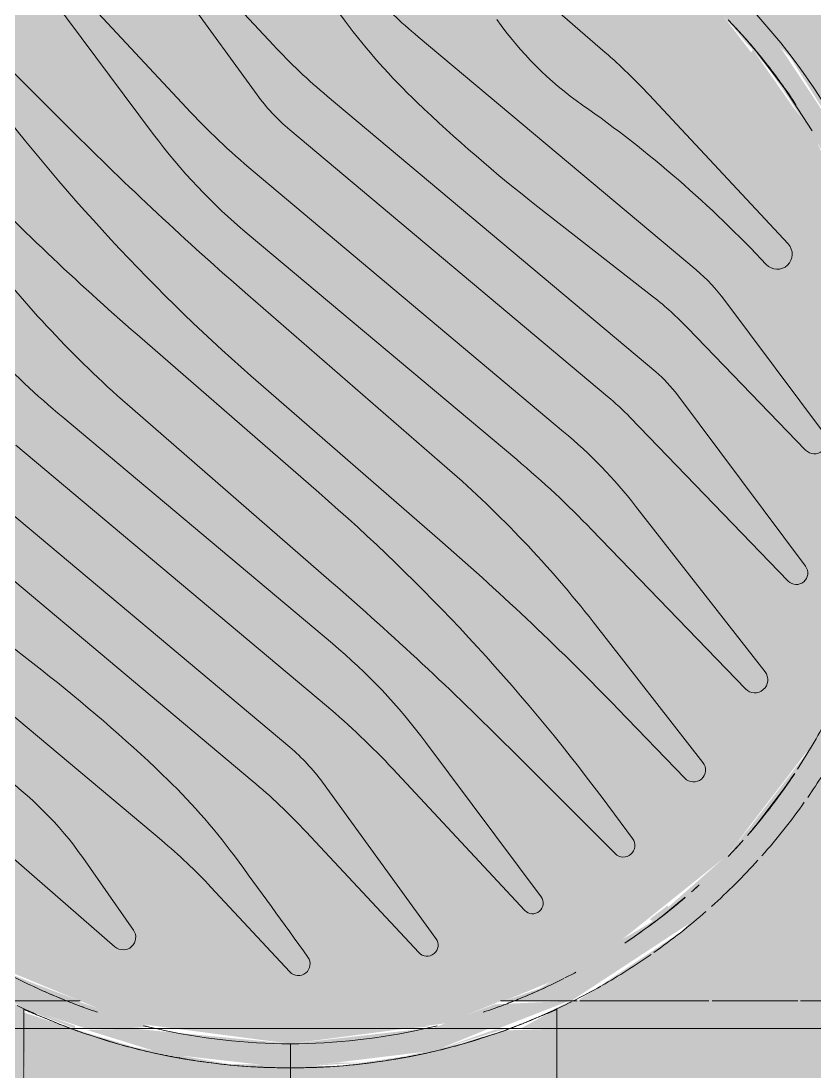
# Model space of a CAD drawing. Header units: metres. Extents: x 1.1 to 63.3, y -3.6 to 22.8.
# Drawn here: x 20.599 to 20.6646, y 6.6212 to 6.7079 of the extents above; entities that cross this region are included whole.
import ezdxf

# ---------------------------------------------------------------- set-up
doc = ezdxf.new("R2010")
doc.units = ezdxf.units.M
for name, color, linetype, lineweight in [('M-PIPE-PATT', 7, 'Continuous', 5), ('P-PIPE', 7, 'Continuous', 5), ('P-PIPE-CNTR', 7, 'Continuous', 5), ('P-SANR-FIXT', 7, 'Continuous', 5)]:
    doc.layers.add(name, color=color, linetype=linetype, lineweight=lineweight)

# ---------------------------------------------------------------- blocks, each defined once
blk = doc.blocks.new('Caixa Sifonada Montada_100x150x50 Completa e Antiespuma - Caixas e Ralos - Esgoto - MEP - Tigre - Porta-grelha e grelha quadrados brancos - 100x150x50-4185377-TÉRREO F_S 1')
at = {"layer": 'P-SANR-FIXT', "true_color": 0xe6e6e6, "transparency": 33554560}
h = blk.add_hatch(color=254, dxfattribs=at)
h.paths.add_polyline_path([(-0.05525000000000044, 0.05525000000005123), (-0.05525000000000044, 0.02667178671135025), (-0.04875000000000191, 0.02661291404123606), (-0.04875000000000191, 0.04875000000005272), (-0.02199999999996035, 0.04875000000005277), (-0.02199999999996035, 0.05525000000005129), (-0.04875000000000191, 0.05525000000005124)])
h.paths.add_polyline_path([(0.02499999999999865, 0.05525000000005137), (0.02199999999996035, 0.05525000000005136), (0.02199999999996035, 0.04875000000005284), (0.04875000000000191, 0.04875000000005289), (0.04875000000000191, 0.02167918414293747), (0.05525000000000044, 0.02200000000005465), (0.05525000000000044, 0.05525000000005142), (0.03296426256118427, 0.05525000000005138)])
h.paths.add_polyline_path([(0.003859257274760467, 0.0518565919945821), (0.00127679046499353, 0.05185614026472555), (0.003862366752485252, 0.05185614026472555)])
h.paths.add_polyline_path([(-0.001275446266824088, 0.05185629171948611), (-0.005850366489686462, 0.05156760097638518), (-0.003865322347570407, 0.05156448276748975), (-0.00127679046499353, 0.05185614026472554)])
h.paths.add_polyline_path([(-0.01197726929126724, 0.05055412265052547), (-0.01779837387621723, 0.04875000000005277), (-0.01683258685828051, 0.0488551735537045), (-0.01293127555040778, 0.05022030142257091)])
h.paths.add_polyline_path([(0.01197799971604665, 0.05055386706383993), (0.01799751456022798, 0.04875000000005283), (0.01396354445202163, 0.05000000000004821), (0.01293127555041211, 0.0502879510772596)])
h.paths.add_polyline_path([(-0.04875000000000191, 0.01799316073873318), (-0.04941051316018461, 0.01587020181201806), (-0.04899896394458617, 0.01642165753010766), (-0.04875000000000191, 0.01767766952970213)])
h.paths.add_polyline_path([(0.04875000000000191, 0.01797129306877709), (0.04875000000000191, 0.01713315560614953), (0.04880829873952265, 0.01779837387629852)])
h.paths.add_polyline_path([(-0.05079574939220916, 0.01068801975759639), (-0.05124283227455931, 0.008343458848214054), (-0.050945280610171, 0.009360893491997585)])
h.paths.add_polyline_path([(0.05081435345438752, 0.01052290413889387), (0.05150137773239566, 0.006798373876301029), (0.05127293301094305, 0.00838307182497729), (0.05084163334220537, 0.01039561022741828)])
h.paths.add_polyline_path([(0.05199999999996219, 4.231880719995965e-14), (0.05084163334220537, -0.01039561022731632), (0.05150137773239999, -0.006798373876199068), (0.05189032984831804, -0.001495277573031144)])
h.paths.add_polyline_path([(-0.05011783075484867, -0.01322411989382421), (-0.04875000000000191, -0.01737447862725434), (-0.04899896394458617, -0.01642165753000606), (-0.05000000000000163, -0.01356086084446465)])
h.paths.add_polyline_path([(0.04875000000000191, -0.02167918414283552), (0.04875000000000191, -0.04874999999995093), (0.02199999999996035, -0.04874999999995099), (0.02199999999996035, -0.05524999999994951), (0.05525000000000044, -0.05524999999994944), (0.05525000000000044, -0.02177290562918269), (0.05069625143344998, -0.02170724653932323)])
h.paths.add_polyline_path([(-0.04875000000000191, -0.0266129140411258), (-0.05525000000000044, -0.02667178671124), (-0.05525000000000044, -0.05524999999994964), (-0.02199999999996035, -0.05524999999994958), (-0.02199999999996035, -0.04874999999995106), (-0.04875000000000191, -0.04874999999995111), (-0.04875000000000191, -0.02700000000006434)])
h.paths.add_polyline_path([(0.01799797304666431, -0.04874999999995099), (0.0168474148273903, -0.04884998502280704), (0.01396310387687466, -0.04999999999994639), (0.01779837387621723, -0.04882722797666499)])
h.paths.add_polyline_path([(-0.01779837387621723, -0.04874999999995105), (-0.01779837387621723, -0.04882703560347432), (-0.01396354445199564, -0.04999999999994643), (-0.01585512710192722, -0.04919720151517716), (-0.01713315560609423, -0.04874999999995105)])
h.paths.add_polyline_path([(-0.01139742244788271, -0.05071581890545705), (-0.01105580928353907, -0.05081111178749124), (-0.003859257274760467, -0.05185636612954338), (-0.001276790465002193, -0.0518561402646151), (-0.01112604669781615, -0.05074639560903586)])
h = blk.add_hatch(color=254, dxfattribs=at)
h.paths.add_polyline_path([(-0.02065178629643364, 0.05525000000005129), (-0.02199999999996035, 0.05525000000005129), (-0.02199999999996035, 0.04875000000005277), (-0.01758903765733654, 0.04890822336669792), (-0.01396310387690498, 0.05000000000004816), (-0.009370982569434546, 0.05105585615590035), (-0.003865322347570407, 0.05185614026472554), (0.005176380902051404, 0.05166524665575686), (0.01294095225512634, 0.05028525176360159), (0.01799751456022798, 0.04875000000005283), (0.02199999999996035, 0.04875000000005284), (0.02185723419279172, 0.05525000000005136), (0.01999999999999979, 0.05525000000005136), (0.01999999999999979, 0.05290000000004757), (-0.01999999999999979, 0.05304687500005477), (-0.01999999999999979, 0.05525000000005129)])
h.paths.add_polyline_path([(3.032536407135922e-06, -0.05289999999994575), (0.0199999999999608, -0.05304016608449932), (0.0199999999999608, -0.05524999999994951), (0.02199999999996035, -0.05524999999994951), (0.02199999999996035, -0.04874999999995099), (0.01779837387621723, -0.04882722797666499), (0.01396310387687466, -0.04999999999994639), (0.01105797298790259, -0.05081064094649385), (0.003865322347574739, -0.0518561402646151), (3.032536407135922e-06, -0.05199965831515331)])
h.paths.add_polyline_path([(-0.02139759520739772, -0.04874999999995106), (-0.02199999999996035, -0.04874999999995106), (-0.02176399330729301, -0.05524999999994958), (-0.0199999999999608, -0.05524999999994958), (-0.0199999999999608, -0.05289999999994578), (3.032536407135922e-06, -0.05289999999994575), (-4.331468517193571e-15, -0.05199999999994596), (-0.01294095225512634, -0.05028525176349981), (-0.01898249801986507, -0.04874999999995106), (-0.02092324335845583, -0.04874999999995106)])
h = blk.add_hatch(color=254, dxfattribs=at)
h.paths.add_polyline_path([(0.001274122988707654, 0.05185644081712215), (-0.00127679046499353, 0.05185614026472554), (-0.01197726929126724, 0.05055412265052547), (-0.01638721186943164, 0.04875000000005277), (-0.01105797298789826, 0.04875406567416377), (0, 0.05000000000004819), (0.01294095225512634, 0.04875000000005283), (0.0168265588731673, 0.04885728283692155), (0.01055167472787326, 0.05081111178759302), (0.001274785858305756, 0.05185636612965383)])
h.paths.add_polyline_path([(-0.0225685480985691, 0.04647000000005675), (-0.02325888375315003, 0.04641247141594861), (-0.03315218019578131, 0.03992452658926426), (-0.04065523708833742, 0.03242146969670814), (-0.04647000000000157, 0.02316732753609445), (-0.04647000000000157, 0.01824608624771084), (-0.04254177406159636, 0.02611579937187146), (-0.0363487003112521, 0.03417558571907676), (-0.02975987625094, 0.03998043491249186), (-0.02055770612764976, 0.04544611523640427), (-0.01763161158553503, 0.04647000000005676), (-0.02256195443411505, 0.04647000000005675)])
h.paths.add_polyline_path([(0.01914619713739476, 0.04647000000005681), (0.0176316115855307, 0.04647000000005681), (0.02277375976790063, 0.04437010283816401), (0.03204493521930455, 0.03822112899708083), (0.03448601620841943, 0.03602239394414289), (0.03575263450522603, 0.03483757355375706), (0.03835821602959226, 0.03190784818679313), (0.03970490856722433, 0.03019837391740999), (0.04504844339511557, 0.02169418695592782), (0.04647000000000157, 0.01822304570561175), (0.04643154943262402, 0.02322852126350658), (0.03992452658922643, 0.03315218019581494), (0.03204493521930455, 0.04089182938142666), (0.02298419023026578, 0.04647000000005683), (0.02169418695587252, 0.04647000000005683)])
h.paths.add_polyline_path([(-0.04875000000000191, 0.01713315560614936), (-0.05079574939220916, 0.01068801975759639), (-0.0517968750000042, 4.213442691114509e-14), (-0.05000000000000163, 4.213761880234089e-14), (-0.04875000000000191, 0.01587020181201807)])
h.paths.add_polyline_path([(0.04875000000000191, 0.01713315560614953), (0.04875000000000191, 0.01109405684370113), (0.04999999999999297, 4.23152544862809e-14), (0.05199991658858708, 7.40296775579755e-07), (0.05042136787188926, 0.0123566606513992), (0.04911579190604863, 0.01608778239830103)])
h = blk.add_hatch(color=254, dxfattribs=at)
h.paths.add_polyline_path([(0, 0.05200000000004773), (0.0004910725060468507, 0.05185639502468972), (0.0001949281855050345, 0.05197803686831972)])
h.paths.add_polyline_path([(-0.02130318280126081, 0.04875000000005277), (-0.02199999999996035, 0.04875000000005277), (-0.02199999999996035, 0.04711687595763032), (-0.01898249801986507, 0.04875000000005277), (-0.02092324335845583, 0.04875000000005277)])
h.paths.add_polyline_path([(0.02066329547992443, 0.04875000000005284), (0.01800683208146723, 0.0487463956091381), (0.02199999999996035, 0.04742014231632388), (0.02199999999996035, 0.04875000000005284), (0.02081904256597337, 0.04875000000005284)])
h.paths.add_polyline_path([(0.02199999999996035, -0.04711687595751987), (0.01799797304666431, -0.04874999999995099), (0.02199999999996035, -0.04874999999995099), (0.02199999999996035, -0.04737455863562159)])
h.paths.add_polyline_path([(-0.02199999999996035, -0.04711687595754594), (-0.02199999999996035, -0.04874999999995106), (-0.01800683208147156, -0.04874639560903632), (-0.02169418695587685, -0.04725440532574168)])
h = blk.add_hatch(color=254, dxfattribs=at)
h.paths.add_polyline_path([(-0.009494692640829704, 0.04875000000005278), (-0.01166163925859224, 0.04855898366649506), (-0.01107925513778898, 0.04854138838974221), (-0.00952207070794367, 0.04874639560913805)])
h.paths.add_polyline_path([(-0.02990602202530894, 0.03988860543616108), (-0.03117449009293307, 0.03892606204754554), (-0.0311744900929374, 0.03856341730395263), (-0.02967639034648374, 0.03971294967009125)])
h.paths.add_polyline_path([(-0.03682162104670797, 0.03344444316968161), (-0.03922565072598584, 0.0306552195591973), (-0.03715353903463396, 0.03301187922610896), (-0.03689697813422647, 0.03334623590120082)])
h.paths.add_polyline_path([(-0.04393964181687028, 0.02345883455874636), (-0.0450484433951199, 0.02123754556808994), (-0.04647000000000157, 0.01763161158558584), (-0.04647000000000157, 0.01735000951536925), (-0.04420890228836535, 0.02280878227665238)])
h.paths.add_polyline_path([(0.04647000000000157, 0.01763161158557734), (0.04647000000000157, 0.01735000951536942), (0.04685038113092435, 0.01654454476845521)])
h.paths.add_polyline_path([(-0.04875000000000191, 0.01053095526162227), (-0.04899896394458617, 0.008884440721140944), (-0.04875000000000191, 0.009494692640932483)])
h = blk.add_hatch(color=254, dxfattribs=at)
h.paths.add_polyline_path([(-0.0276919693480972, 0.04875000000005276), (-0.04875000000000191, 0.04875000000005272), (-0.04874639560908718, 0.02661288139506181), (-0.04647024143667611, 0.02682657449648492), (-0.04647000000000157, 0.04647000000005671), (-0.02316732753603932, 0.04647000000005674), (-0.02169418695587685, 0.04715402610436267), (-0.02199999999996035, 0.04721094630784136), (-0.02199999999996035, 0.04875000000005277), (-0.02762192795952167, 0.04875000000005276)])
h.paths.add_polyline_path([(0.04433739812437342, 0.04875000000005288), (0.02199999999996035, 0.04875000000005284), (0.02199999999996035, 0.04711687595761307), (0.01779837387621723, 0.04875000000005283), (0.01779837387621723, 0.04851723005996329), (0.02345265593624785, 0.04647000000005683), (0.04647000000000157, 0.04630947985693173), (0.04648471851607255, 0.02314390315194657), (0.047275094821858, 0.02134819243952356), (0.047275094821858, 0.02165791794209424), (0.04875000000000191, 0.02167918414293747), (0.04875000000000191, 0.04875000000005289), (0.04440468240577131, 0.04875000000005288)])
h.paths.add_polyline_path([(-0.04707920476139422, 0.0219080140690104), (-0.04875000000000191, 0.01737447862735595), (-0.04855946633750938, 0.01767766952970213), (-0.04710179361010355, 0.02184345884827163)])
h.paths.add_polyline_path([(0.04875000000000191, -0.01713315560603892), (0.04647000000000157, -0.0233235702750204), (0.04647000000000157, -0.04646999999994626), (0.02316732753603499, -0.0464699999999463), (0.02142701943740371, -0.04724751206226881), (0.02199999999996035, -0.04711687595751987), (0.02199999999996035, -0.04874999999995099), (0.04875000000000191, -0.04874999999995093), (0.04874639560908718, -0.02167913217223896), (0.047275094821858, -0.02165791794198363), (0.04875000000000191, -0.01779837387619657)])
h.paths.add_polyline_path([(-0.04875000000000191, -0.01713315560604775), (-0.04874639560908718, -0.01800160621504273), (-0.04829629131445498, -0.01842978053458907), (-0.04874639560908718, -0.01714345636346749)])
h.paths.add_polyline_path([(-0.04647024143667611, -0.02659226550668822), (-0.04875000000000191, -0.0266129140411258), (-0.04875000000000191, -0.04874999999995111), (-0.02199999999996035, -0.04874999999995106), (-0.02199999999996035, -0.04711687595754594), (-0.01779837387621723, -0.04874999999995105), (-0.01779837387621723, -0.04851723005985285), (-0.02368064018095, -0.04646999999994639), (-0.04647000000000157, -0.04631760256637978), (-0.04647024143667611, -0.02700000000006434)])
h = blk.add_hatch(color=254, dxfattribs=at)
h.paths.add_polyline_path([(0.01380322507330691, 0.04875000000005283), (0.01157108856572706, 0.04859066872431764), (0.0176316115855307, 0.04647000000005681), (0.02315438875772302, 0.04647812997330609), (0.02169418695587252, 0.04715402610436274), (0.01684147746102523, 0.04875000000005283), (0.01405185882984684, 0.04875000000005283)])
h.paths.add_polyline_path([(-0.01713315560609856, 0.04875000000005277), (-0.02298419023027011, 0.04647000000005675), (-0.01684741482738597, 0.04674440231371691), (-0.01166163925859224, 0.04875000000005278), (-0.01684741482738597, 0.04875000000005277)])
h.paths.add_polyline_path([(0.04647000000000157, 0.02316732753608596), (0.04647000000000157, 0.01763161158557734), (0.04875000000000191, 0.01157108856577804), (0.04851723005989504, 0.01779837387629852), (0.04647268788067046, 0.02316304979850878)])
h.paths.add_polyline_path([(-0.04647024143667611, 0.0231669432918255), (-0.04715402610431181, 0.02169418695592766), (-0.04875000000000191, 0.01713315560614936), (-0.04859066872426672, 0.01157108856577787), (-0.04719387732060588, 0.01623859716325647), (-0.04647024143667611, 0.01824557817930958), (-0.04647024143667611, 0.02256195443416585)])
h = blk.add_hatch(color=254, dxfattribs=at)
h.paths.add_polyline_path([(-0.04647000000000157, 0.04647000000005671), (-0.04647000000000157, 0.02659226332002196), (-0.04469570414865313, 0.02657619293012478), (-0.04469570414865313, 0.02599110320723318), (-0.03975219233132012, 0.0333245144537211), (-0.03222369365422124, 0.04077950801230899), (-0.0236825897838091, 0.04647000000005674), (-0.04561047557768777, 0.04647000000005671)])
h.paths.add_polyline_path([(0.04647000000000157, 0.04647000000005687), (0.02320312040192567, 0.04644750985180589), (0.03296426256118427, 0.04011244422385709), (0.04120787235575397, 0.03154195570698851), (0.04647000000000157, 0.02365178469274471), (0.04647000000000157, 0.04630947985693173)])
h.paths.add_polyline_path([(0.04647000000000157, -0.02316732753598402), (0.04065523708833308, -0.0324214696965977), (0.03204493521930455, -0.04089182938131611), (0.02316732753603499, -0.0464699999999463), (0.04647000000000157, -0.04646999999994626), (0.04647000000000157, -0.0233235702750204)])
h.paths.add_polyline_path([(-0.04647000000000157, -0.02316732753598418), (-0.04639802524381188, -0.02346678852720153), (-0.04495587831038973, -0.02657854941426331), (-0.04647000000000157, -0.02659226331992035), (-0.04618812308827513, -0.04646999999994642), (-0.02323223131046116, -0.0464292182555399), (-0.03309627187255371, -0.03998043491238153), (-0.04128529562674042, -0.03141873727698908), (-0.04643633596127333, -0.02322090354670569)])
h = blk.add_hatch(color=254, dxfattribs=at)
h.paths.add_polyline_path([(-0.01763161158553503, 0.04647000000005676), (-0.02279579364486721, 0.04435625803565826), (-0.02215941711666498, 0.04447787814458565), (-0.01735000951530112, 0.04647000000005676)])
h.paths.add_polyline_path([(0.01735000951529679, 0.04647000000005681), (0.02256195443411071, 0.04450318895009891), (0.02169418695587252, 0.04504844339517083), (0.0176316115855307, 0.04647000000005681)])
h.paths.add_polyline_path([(0.02737440002892563, 0.04147932896681294), (0.03204493521930455, 0.03822112899708083), (0.03058346763224468, 0.03946293814884863), (0.02795896572476127, 0.04111202199566702)])
h.paths.add_polyline_path([(-0.03060329575819563, 0.03945047931156809), (-0.03194444009885818, 0.03832162411752708), (-0.0308178735422036, 0.03925347404109018)])
h.paths.add_polyline_path([(0.03682162104671664, 0.03344444316966442), (0.04065523708833308, 0.02868593474023235), (0.03835821602959226, 0.03190784818679313), (0.03803392339574061, 0.03223214082064044)])
h.paths.add_polyline_path([(-0.03818146379605845, 0.03208460042032681), (-0.03940785652012205, 0.03067112954215875), (-0.03876231633409282, 0.03128947506757482)])
h.paths.add_polyline_path([(0.04393964181687461, 0.02345883455873785), (0.0460358265471975, 0.01887240802643966), (0.04440468240577131, 0.02271872670128402), (0.04433739812437342, 0.0228258090217059)])
h.paths.add_polyline_path([(-0.04415806787203084, 0.02311121148335546), (-0.04544564679522786, 0.02055904485553714), (-0.04450305887517778, 0.02238522804501467), (-0.04430178376125006, 0.02280878227665238)])
h.paths.add_polyline_path([(0.04875000000000191, 0.01109405684370113), (0.04875000000000191, 0.009494692640932657), (0.04941676194571718, 0.005176380902089386)])
h = blk.add_hatch(color=254, dxfattribs=at)
h.paths.add_polyline_path([(-0.03605055791241185, 0.03444931221035434), (-0.03807368303458961, 0.03223214082064031), (-0.03692121867500069, 0.0333448455413889), (-0.03612801505374952, 0.03434836809845779)])
h.paths.add_polyline_path([(-0.04308111953467765, -0.02528690591880293), (-0.04308111953467765, -0.02537749277679236), (-0.04306637711554925, -0.02530611861346829)])
h.paths.add_polyline_path([(-0.03818146379606278, -0.03208460042022516), (-0.0363487003112521, -0.03417558571897512), (-0.03765381828881425, -0.03261224592746503), (-0.03815148794894978, -0.03211457626733383)])
h = blk.add_hatch(color=254, dxfattribs=at)
h.paths.add_polyline_path([(-0.05000000000000163, 4.213761880234089e-14), (-0.05197076629534679, -0.0002594563049005256), (-0.0503113934477018, -0.01249999999995502), (-0.04899896394458617, -0.01642165753000606), (-0.04875000000000191, -0.01712435512710294), (-0.04899896394458617, -0.009617790084427128), (-0.04921488401673756, -0.008825825242870285), (-0.0499888084173726, -0.000125809376581805)])
h.paths.add_polyline_path([(0.05179687499999987, 4.231844637747671e-14), (0.04999999999999297, 4.23152544862809e-14), (0.04875000000000191, -0.01294095225507104), (0.04875307942076571, -0.01712435512710277), (0.05082705325199358, -0.01041019031753244), (0.05199999999996219, 4.231880719995965e-14)])
h.paths.add_polyline_path([(0.04647000000000157, -0.0176316115854754), (0.04440810988355034, -0.02271327190154578), (0.03850012926366402, -0.03176593495261079), (0.0360044003929065, -0.03450946586082682), (0.03535533905932864, -0.03535533905927769), (0.03204493521930455, -0.03822112899697894), (0.03077057054683372, -0.03934537359553325), (0.02048158968906008, -0.04547274953010363), (0.0176316115855307, -0.04646999999994631), (0.02330358446992697, -0.04638438409391488), (0.03315218019574666, -0.03992452658918847), (0.04077950801224083, -0.0322236936541876), (0.04647000000000157, -0.02316732753598402), (0.04647000000000157, -0.02000513834611202)])
h.paths.add_polyline_path([(-0.04647000000000157, -0.01824608624760057), (-0.04636471932169194, -0.02333488077567478), (-0.03975219233132012, -0.03332451445361946), (-0.03211362720596233, -0.04084866734540259), (-0.02298419023027011, -0.04646999999994638), (-0.0176316115855307, -0.04646999999994637), (-0.02256195443411505, -0.04450318894999713), (-0.03194444009888851, -0.03832162411739076), (-0.03446607247453419, -0.0360376973093068), (-0.03573309736902799, -0.03486303484528273), (-0.03818146379606278, -0.03208460042022516), (-0.0397365248121327, -0.03014805695179491), (-0.04142995070007875, -0.02763776731482342), (-0.04364624442181761, -0.02418826956540921), (-0.04640171843101371, -0.01838977488810577)])
h.paths.add_polyline_path([(0.01111574594038342, -0.048749999999951), (0.01105797298790259, -0.04875406567406199), (0, -0.04999999999994641), (-0.01294095225512634, -0.04874999999995104), (-0.01682655887316297, -0.04885728283681977), (-0.01055167472786027, -0.05081111178749124), (0.001276790464997862, -0.0518561402646151), (0.01197726929125424, -0.05055412265042369), (0.0168474148273903, -0.04874999999995099), (0.01112604669781182, -0.048749999999951)])
h = blk.add_hatch(color=254, dxfattribs=at)
h.paths.add_polyline_path([(-0.04875000000000191, -0.010530955261512), (-0.04859066872426672, -0.01157108856567626), (-0.04874639560908718, -0.01054417566687379)])
h.paths.add_polyline_path([(-0.04647000000000157, -0.01735000951526764), (-0.04645388362830447, -0.01767766952963517), (-0.04483144509715933, -0.02169418695582604), (-0.0450484433951199, -0.02078195075045734), (-0.04645986456196163, -0.01737447862725434)])
h.paths.add_polyline_path([(-0.04147932896671003, -0.02737440002896144), (-0.03818146379606278, -0.03208460042022516), (-0.03803930141227482, -0.03185753122116939), (-0.04142995070007875, -0.02743875103890057)])
h.paths.add_polyline_path([(-0.03344444316956582, -0.03682162104671778), (-0.03060329575819563, -0.03945047931145776), (-0.02967639034649241, -0.03971294966998958), (-0.03307738515251399, -0.03710327456934868)])
h.paths.add_polyline_path([(0.0176316115855307, -0.04646999999994631), (0.01735000951533577, -0.04646999999994631), (0.01581751753189656, -0.04710477896372123)])
h.paths.add_polyline_path([(-0.01209353911266067, -0.0484078553711038), (-0.01109405684365881, -0.04874999999995104), (-0.0115710885657314, -0.04847663729047007)])
at = {"layer": 'P-SANR-FIXT', "color": 8, "true_color": 0x737373}
for p, q in [((-0.02199999999996035, 0.05525000000005129), (-0.02199999999996035, 0.04875000000005277)), ((0.02199999999996035, 0.04875000000005284), (0.02199999999996035, 0.05525000000005136)), ((-0.04211328307719694, 0.04646999999999608), (-0.04536652043101648, 0.04646999999999606)), ((-0.03480752136055783, 0.04646999999999608), (-0.04188592668966769, 0.04646999999999608)), ((-0.02388624199588613, 0.0464699999999961), (-0.0345588015686045, 0.04646999999999608)), ((-0.01735000951529679, 0.04646999999999612), (-0.02368258978381343, 0.0464699999999961)), ((0.03649931206127888, 0.04646999999999621), (0.01735000951530112, 0.04646999999999617)), ((-0.03260354950399798, 0.03790484040685816), (-0.03065621210398201, 0.03949778659779897)), ((-0.04077654921730497, 0.02893209800499303), (-0.03827654839114289, 0.03216960617972844)), ((-0.03827654839113856, -0.03216960617973075), (-0.0407765492173093, -0.02893209800499535))]:
    blk.add_line(p, q, dxfattribs=at)
at = {"layer": 'P-SANR-FIXT'}
for p, q in [((-0.04875000000000191, 0.04875000000000074), (0.04875000000000191, 0.04875000000000091)), ((0.04875000000000191, 0.04875000000000091), (-0.04875000000000191, 0.04875000000000074)), ((4.297491275295897e-05, 0.04406642455358322), (0.006564575614954356, 0.03707286402126382)), ((-0.01059748748471808, 0.04247892921281105), (-0.001294434687925377, 0.03250262648581925)), ((0.01449381783031018, 0.04199121280202874), (0.02609340192223273, 0.03190784818674113)), ((-0.002645849332916555, 0.02841193869864551), (-0.01201634219000738, 0.04130931565305771)), ((0.01715012796702645, 0.03462915107781624), (0.01296133858185188, 0.04061136228891164)), ((-0.01934983980398072, 0.03898954495961199), (-0.008460494527385856, 0.02731215181233712)), ((-0.01119229141294386, 0.02513394983213285), (-0.02069858259509169, 0.03786274852922469)), ((-0.0268129669050692, 0.03430150504932733), (-0.01813369167398272, 0.02562222981823654)), ((-0.02573227239702536, 0.02967513621645369), (-0.02825516474651804, 0.03305325584647503)), ((0.01064808556431404, 0.03319775777149632), (0.03360291905719574, 0.01393636545388064)), ((-0.03256649953275367, 0.02808170614841526), (-0.02704006088856259, 0.02235891140505353)), ((0.003156273643686734, 0.02827906198233871), (0.03028041998338293, 0.005519200792705863)), ((-0.02499195937127045, 0.01516771660053605), (-0.03406425579513998, 0.02677972649303955)), ((0.02630195315395561, 0.003493391460895718), (4.827905620421689e-05, 0.02552283971336399)), ((-0.002969590727057698, 0.02210147866658064), (0.02267056563869265, 0.0005868329167557229)), ((-0.03757276167483607, 0.02069629912046374), (-0.0248677103334458, 0.007539833318191181)), ((-0.02849174951138609, 0.005606099759410993), (-0.03918591450633024, 0.01929400675797572)), ((0.03008107361584725, 0.01170524058109624), (0.02053792281333516, 0.01916116713468479)), ((0.01879378599130844, -0.001722287738719124), (-0.003460956256300017, 0.0169516582731979)), ((-0.04109142652181511, 0.01179608375921869), (-0.0280394853591589, -0.001719596968527664)), ((-0.003398133157560494, 0.01188109919901071), (0.01305253505179895, -0.002419248503600484)), ((-0.0319583293002979, -0.003575978307019463), (-0.04252699284363758, 0.01057532299048066)), ((-0.01255763358493155, 0.008615601053882828), (0.002448900385723585, -0.004429379907392506)), ((0.01266830475196175, -0.008565284088371707), (-0.00233822921869338, 0.00447969687291229)), ((-0.01868311482427823, 0.001772604704230245), (0.003571627423330222, -0.01690134130767812)), ((0.003508804324590699, -0.01183078223349959), (-0.01294186388476875, 0.002469565469120269)), ((-0.04253862307060084, 0.0009779602122191322), (-0.0327965710235384, -0.00911023000103538)), ((-0.0358686767450609, -0.01137100634288212), (-0.04409981133308093, -0.0003496255318002638)), ((0.003080261894087903, -0.02205116170106953), (-0.02255989447166245, -0.0005365159512359384)), ((-0.0261912819869254, -0.003443074495375934), (6.239211082598785e-05, -0.02547252274785287)), ((-0.003045602476656529, -0.02822874501682759), (-0.03016974881635273, -0.005468883827186079)), ((-0.02997040244881705, -0.01165492361558511), (-0.02042725164630496, -0.01911085016917367)), ((-0.01053741439727951, -0.0331474408059852), (-0.03349224789016554, -0.01388604848836952)), ((-0.02962183469934828, -0.02834328939200671), (-0.0410972011887281, -0.01603746543272926)), ((0.01130296257997407, -0.02508363286662173), (0.0208092537621219, -0.03781243156371357)), ((0.0269236380720994, -0.03425118808380755), (0.01824436284101726, -0.02557191285272542)), ((0.01946051097101092, -0.03893922799409221), (0.008571165694416061, -0.02726183484681733)), ((0.00275652049994676, -0.02836162173313439), (0.01212701335703758, -0.04125899868753793)), ((-0.01438314666327998, -0.04194089583651762), (-0.02598273075520252, -0.03185753122122135)), ((0.01070815865174828, -0.04242861224729993), (0.001405105854955582, -0.03245230952030813))]:
    blk.add_line(p, q, dxfattribs=at)
at = {"layer": 'P-SANR-FIXT', "color": 253, "true_color": 0xacacac}
for p, q in [((-0.009494692640825373, 0.04875000000000081), (-0.04875000000000191, 0.04875000000000074)), ((-0.04875000000000191, 0.04875000000000074), (-0.009494692640825373, 0.04875000000000081)), ((-0.02199999999996035, 0.04875000000005277), (-0.02199999999996035, 0.04711687595763032)), ((0.04324888410765713, 0.0487500000000009), (0.009494692640825373, 0.04875000000000084)), ((0.009494692640825373, 0.04875000000000084), (0.04324888410765713, 0.0487500000000009)), ((0.02199999999996035, 0.04711687595763039), (0.02199999999996035, 0.04875000000005284)), ((-0.04211328307719694, 0.04646999999999608), (-0.04536652043101648, 0.04646999999999606)), ((-0.03480752136055783, 0.04646999999999608), (-0.04188592668966769, 0.04646999999999608)), ((-0.02388624199588613, 0.0464699999999961), (-0.0345588015686045, 0.04646999999999608)), ((-0.01735000951529679, 0.04646999999999612), (-0.02368258978381343, 0.0464699999999961)), ((0.03649931206127888, 0.04646999999999621), (0.01735000951530112, 0.04646999999999617)), ((-0.03065621210398201, 0.03949778659779897), (-0.03002606907692004, 0.03998043491243988)), ((-0.03376007500576035, 0.03687922001406836), (-0.03337323081373618, 0.03722934904834648)), ((-0.03727568559298242, 0.03332451445366913), (-0.03615196389852054, 0.03453996930206623)), ((-0.03827654839114289, 0.03216960617972844), (-0.03773821378735228, 0.03279973260392074)), ((-0.04157653574484372, 0.02776971861190029), (-0.04077654921730497, 0.02893209800499303)), ((-0.04308111953467331, 0.02537749277684202), (-0.04186715605611589, 0.0273297361715109)), ((-0.0407765492173093, -0.02893209800499535), (-0.04308111953467331, -0.02537749277684434))]:
    blk.add_line(p, q, dxfattribs=at)
at = {"layer": 'P-SANR-FIXT', "color": 253, "true_color": 0xacacac, "flags": 128}
blk.add_lwpolyline([(-0.03615196389855519, -0.03453996930203388), (-0.03727568559298242, -0.03332451445367144), (-0.03827654839113856, -0.03216960617973075)], dxfattribs=at)
at = {"layer": 'P-SANR-FIXT', "color": 8, "true_color": 0x737373}
for radius, start, end in [(0.05199999999999973, 70.63633696734644, 109.3636630326536), (0.04999999999999771, 77.17982428275823, 102.820175717237), (0.05200000000000019, 116.6231052229088, 119.5285713106097), (0.04999999999999821, 112.4152594728558, 116.8234897505772), (0.04999999999999669, 110.7717782693629, 112.2905287772721), (0.04999999999999463, 67.89127192454713, 69.22822173063558), (0.04999999999999506, 62.06463311475866, 67.7777427437648), (0.05199999999999932, 119.6383675704837, 124.9451255049669), (0.04999999999999513, 116.9522802267512, 118.1074925552891), (0.05199999999999937, 125.2368864012482, 131.2846386249215), (0.04999999999999732, 123.5193154509021, 130.6913562516056), (0.05199999999999919, 131.9757537776556, 137.9246098319898), (0.04999999999999875, 131.4928311773636, 132.2577745636914), (0.05199999999999901, 138.4774054298156, 144.6821583167605), (0.049999999999997, 137.7422254363246, 138.3916221322767), (0.04999999999999619, 139.0326901351503, 146.3857243990082), (0.04999999999999683, 140.7981986511411, 143.291463941835), (0.05200000000000224, 145.2270830419463, 150.2110089250098), (0.05200000000000094, 212.1065489633782, 239.0961937466188), (0.04999999999999574, 213.4177641668751, 222.2577745635998), (0.04999999999999376, 216.7085360581648, 219.2018013488556)]:
    blk.add_arc((0, -1.088248527624803e-15), radius, start, end, dxfattribs=at)
at = {"layer": 'P-SANR-FIXT', "color": 253, "true_color": 0xacacac}
for radius, start, end in [(0.04999999999999771, 77.17982428275823, 102.820175717237), (0.05199999999999973, 109.3636630326536, 111.5270284936028), (0.0499999999999962, 102.8571428571444, 104.0341889492715), (0.04999999999999549, 75.96581105072848, 77.14285714285565), (0.05199999999999769, 64.2857142857151, 70.63633696734487), (0.05199999999999975, 111.7324669872445, 116.5037128053804), (0.04999999999999812, 108.5647611558709, 110.7717782693607), (0.04999999999999669, 69.22822173063715, 71.43523884411303), (0.04999999999999821, 112.4152594728558, 116.8234897505772), (0.04999999999999669, 110.7717782693629, 112.2905287772721), (0.04999999999999463, 67.89127192454713, 69.22822173063558), (0.04999999999999506, 62.06463311475866, 67.7777427437648), (0.04999999999999513, 116.9522802267512, 118.1074925552891), (0.04999999999999732, 123.5193154509021, 126.8511380997591), (0.04999999999999684, 127.7967774811892, 130.6913562516109), (0.04999999999999535, 127.7300747098198, 130.6606699453646), (0.04999999999999519, 139.9505754329123, 144.6839527753161), (0.0499999999999991, 139.2808419013392, 140.7981986511376), (0.04999999999999635, 143.2914639418336, 146.0817189392509), (0.04999999999999438, 149.4992357748213, 152.3782890127968), (0.04999999999999564, 213.9182810608445, 216.7085360581654), (0.0499999999999961, 215.3160472246667, 220.0494245670842), (0.04999999999999746, 219.2018013488559, 220.7191580986574)]:
    blk.add_arc((0, -1.088248527624803e-15), radius, start, end, dxfattribs=at)
at = {"layer": 'P-SANR-FIXT', "color": 9, "true_color": 0xc9c9c9}
for radius, start, end in [(0.0499999999999962, 102.8571428571444, 104.0341889492715), (0.04999999999999549, 75.96581105072848, 77.14285714285565), (0.04999999999999812, 108.5647611558709, 110.7717782693607), (0.04999999999999669, 69.22822173063715, 71.43523884411303), (0.04999999999999796, 126.8511380997609, 127.7967774811858), (0.04999999999999907, 126.9072479811363, 127.7300747098199), (0.04999999999999495, 137.3269955727983, 137.9782617256799), (0.04999999999999619, 139.0326901351503, 139.9505754329139), (0.04999999999999654, 144.6839527753179, 146.3857243990084), (0.04999999999999574, 213.4177641668751, 215.31604722467), (0.04999999999999798, 220.0494245670891, 221.6237546872686), (0.04999999999999628, 220.7191580986589, 221.6775037778366), (0.04999999999999565, 222.0217382743233, 222.6730044271382)]:
    blk.add_arc((0, -1.088248527624803e-15), radius, start, end, dxfattribs=at)
at = {"layer": 'P-SANR-FIXT'}
for centre, radius, start, end in [((-0.0006605266984474384, 0.04341039868801363), 0.0009619170719274639, 43.00000000023867, 215.4512623747261), ((-0.01127114652242618, 0.04185073199724346), 0.0009211125016677146, 42.99999999954834, 216.0000000000581), ((0.440710577387479, 0.3576712253319744), 0.5427813691821041, 215.451262374667, 216.5416539309678), ((0.0138122903757636, 0.04120720514966611), 0.001038820326268448, 48.99999999997426, 215.0000000002261), ((-0.01999346984771266, 0.03838935023394021), 0.0008800530335870068, 43.00000000001422, 216.7536016521813), ((0.04028504415876184, 0.06851770965000277), 0.0461069226410618, 223.0000000000011, 229.9999999999999), ((-0.0274890740029595, 0.03362539795143703), 0.0009561598274537665, 44.99999999999986, 216.7536016519272), ((0.04664540227283652, 0.06563474881573336), 0.05229929422507548, 216.5416539309708, 226.3632609970275), ((0.04073667103632428, 0.05114462633524926), 0.0287938524157315, 215.000000000004, 235.0000000000004), ((0.03545825409081318, 0.06677506322811685), 0.05025296063637453, 222.9999999999993, 229.9999999999997), ((0.1033945647152605, 0.1261113626217397), 0.1611635375198604, 216.7536016520388, 229.0000000000002), ((-0.0332812607327439, 0.02739146928092211), 0.0009936349964940153, 43.99999999961526, 218.000000000137), ((0.01046612636206226, 0.03793834666721973), 0.01620729327831805, 215.9999999999934, 229.9999999999982), ((0.103126140367188, 0.124869265110486), 0.134145501811969, 226.3632609970256, 232.0000000000013), ((0.03688183380587036, 0.06959455702369657), 0.06199781068020977, 222.9999999999976, 229.9999999999967), ((0.1859813359873963, 0.2297372574796289), 0.2886622404028878, 225.0000000000003, 228.999999999995), ((0.02790716003373951, 0.05433472355476743), 0.0488001259161442, 216.7536016520414, 230.0000000000011), ((0.13758793183451, 0.1813383159967518), 0.2288598415457815, 224.0000000000004, 229.0000000000006), ((-0.0383425925762706, 0.01995288206045314), 0.001070190890415586, 43.99999999985293, 218.0000000001848), ((0.04697075921369578, 0.07139115427531481), 0.09132200069046281, 217.9999999999982, 228.9999999999941), ((-0.04177055967513112, 0.01114025249646324), 0.0009441061831920988, 43.99999999987033, 216.7536016521054), ((0.03324722616728226, 0.06366077514556677), 0.08078926881755595, 223.999999999999, 230.0000000000016), ((0.00369572029513829, 0.03075370727286082), 0.04084648548158077, 217.9999999999949, 229.9999999999955), ((-0.04327718505237527, 0.0002647391969174295), 0.001026721976778517, 44.00000000021199, 216.7536016519903), ((-0.01067242853895633, 0.0150515748541825), 0.02414305007456018, 224.0000000000028, 229.9999999999936), ((-0.03313655500025205, -0.06361045818005566), 0.08078926881755595, 43.99999999999945, 49.9999999999977), ((-0.04686008804666557, -0.07134083730980369), 0.0913220006904628, 38.00000000000085, 48.999999999996), ((-0.02291299439065479, 0.003179379330209403), 0.01128950576572998, 216.7536016520353, 229.9999999999936), ((-0.1032838935482303, -0.1260610456562286), 0.1611635375198543, 36.75360165203605, 49.00000000000151), ((-0.1374772606674841, -0.181287999031232), 0.2288598415457785, 44.00000000000117, 48.99999999999909), ((-0.01318807968255433, 0.00982546997785578), 0.02725901073700264, 224.0000000000013, 231.999999999999), ((-0.02385043374486617, -0.002395381841587931), 0.01500000000000177, 216.7536016520233, 229.9999999999945), ((-0.1858706648203704, -0.2296869405141092), 0.2886622404028908, 44.99999999999915, 48.99999999999453), ((-0.04018932937442019, -0.01519086126960742), 0.001241358062858026, 43.10364130980653, 223.0000000000229), ((0.03148187760200382, 0.05188641211129438), 0.09692239550063428, 223.1036413100656, 234.9999999999957), ((-0.02779648886670931, -0.05428440658924764), 0.04880012591614419, 36.75360165203362, 50.00000000000149), ((-0.1030154692001578, -0.1248189481449748), 0.1341455018119656, 46.36326099702639, 52.00000000000205), ((-0.03677116263884016, -0.06954424005818545), 0.06199781068020977, 43.00000000000116, 50.00000000000255), ((-0.01035545519503205, -0.03788802970170861), 0.01620729327831805, 36.00000000000317, 50.00000000000828), ((-0.04062599986929407, -0.05109430936973813), 0.02879385241573149, 34.99999999999943, 55.00000000000068), ((-0.04653473110580632, -0.06558443185021356), 0.05229929422507549, 36.54165393096365, 46.36326099702151), ((0.005725581621272602, 0.004618709582960641), 0.04833149301407338, 223.0000000000033, 228.9999999999957), ((-0.03534758292378298, -0.06672474626259706), 0.05025296063637453, 42.99999999999586, 50.00000000000076), ((-0.04017437299173164, -0.06846739268448299), 0.0461069226410618, 43.00000000000122, 49.99999999999671), ((-0.4405999062204531, -0.3576209083664547), 0.5427813691821075, 35.45126237466646, 36.54165393096727)]:
    blk.add_arc(centre, radius, start, end, dxfattribs=at)
at = {"layer": 'P-SANR-FIXT', "color": 253, "true_color": 0xacacac}
for points, knots in [([(-0.01823234149207142, 0.04871176523790648), (-0.01815795427214529, 0.04874007669358271), (-0.01790285658021437, 0.04883604624260984), (-0.01744882376200312, 0.04899968605495903), (-0.01685261346203799, 0.04919480395441467), (-0.01622521135416071, 0.04939210973050933), (-0.0153500764834996, 0.04967136316006488), (-0.01418510202720449, 0.05003176380329262), (-0.0129308818397447, 0.05038114126106974), (-0.01187697741392714, 0.05063805019833813), (-0.01106184820391235, 0.05081243087604451), (-0.01022346769780868, 0.05097607197675437), (-0.009077851862616934, 0.05119165502722052), (-0.00700471191759516, 0.0515442722653499), (-0.004300668097666631, 0.05186187873038115), (-0.002149949756363776, 0.05195577670841649), (-0.001282960308654742, 0.05197391610112582)], [-0.811381174076589, -0.811381174076589, -0.811381174076589, -0.811381174076589, -0.8055555555555556, -0.7916666666666667, -0.7777777777777778, -0.7638888888888888, -0.75, -0.7222222222222222, -0.6944444444444444, -0.6805555555555556, -0.6666666666666666, -0.6527777777777777, -0.6388888888888888, -0.6111111111111112, -0.5555555555555556, -0.5183025239290886, -0.5183025239290886, -0.5183025239290886, -0.5183025239290886]), ([(0.001281133491042556, 0.05197400181866141), (0.0008535737760041002, 0.05198292339011524), (-1.720563726735236e-06, 0.05199122919197412), (-0.000857005844810567, 0.0519828280380769), (-0.001282960308654742, 0.05197391610112582)], [-0.5183707303691165, -0.5183707303691165, -0.5183707303691165, -0.5183707303691165, -0.5, -0.4816974760709114, -0.4816974760709114, -0.4816974760709114, -0.4816974760709114]), ([(0.001281133491042556, 0.05197400181866141), (0.002146571769281309, 0.05195594336000441), (0.004040461842464152, 0.05187339344561206), (0.005881437956997889, 0.05167387013805094), (0.006860523595074449, 0.05153930995825805)], [-0.4816292696308835, -0.4816292696308835, -0.4816292696308835, -0.4816292696308835, -0.4444444444444444, -0.3999139864891422, -0.3999139864891422, -0.3999139864891422, -0.3999139864891422]), ([(0.007583177249379037, 0.05143474951616963), (0.008186142398540097, 0.05134317373563917), (0.009075276770798007, 0.05119202041424207), (0.01022130522946002, 0.05097646555512145), (0.01105974985960253, 0.05081288811340665), (0.01187455103338159, 0.05063865271648957), (0.01292758556254122, 0.05038204061231571), (0.01418034242103165, 0.05003314024838326), (0.01534421165987621, 0.04967316959732943), (0.01621905870279541, 0.0493941156431869), (0.0168466120613258, 0.04919685860010667), (0.01744335781806142, 0.04900165904773952), (0.01789951840978807, 0.04883732661386624), (0.01815640031027688, 0.04874070185336831), (0.01823229800402355, 0.04871181419400026)], [-0.3888888888888888, -0.3888888888888888, -0.3888888888888888, -0.3888888888888888, -0.361111111111111, -0.3472222222222222, -0.3333333333333333, -0.3194444444444444, -0.3055555555555556, -0.2777777777777778, -0.25, -0.2361111111111111, -0.2222222222222222, -0.2083333333333333, -0.1944444444444444, -0.1885071329029612, -0.1885071329029612, -0.1885071329029612, -0.1885071329029612]), ([(-0.01823234149207142, 0.04871176523790648), (-0.01851264822561734, 0.04860508170180032), (-0.01911567778142824, 0.04836492970565129), (-0.01993865334859314, 0.04801502787503709), (-0.02067744841812789, 0.0477104332305731), (-0.02126227075750144, 0.04748243320093413), (-0.02182663228683623, 0.04724267854835911), (-0.02199999999995602, 0.04714579258470764), (-0.02199999999995602, 0.04711687595757834)], [-0.1886188259234216, -0.1886188259234216, -0.1886188259234216, -0.1886188259234216, -0.1666666666666667, -0.1388888888888889, -0.1111111111111111, -0.08333333333333333, -0.05555555555555555, 0, 0, 0, 0]), ([(0.02199999999996468, 0.04711687595757841), (0.02199999999996468, 0.04714569306690553), (0.02182671786675239, 0.04724252649693017), (0.02126218061288884, 0.0474824292189199), (0.02067705788043876, 0.0477106001015673), (0.01993739843381042, 0.04801562242467255), (0.01911409737874699, 0.04836562244238383), (0.01851148851071279, 0.04860555061918391), (0.01823229800401922, 0.04871181419400026)], [-1, -1, -1, -1, -0.9444444444444444, -0.9166666666666666, -0.8888888888888888, -0.861111111111111, -0.8333333333333333, -0.8114928670969817, -0.8114928670969817, -0.8114928670969817, -0.8114928670969817])]:
    blk.add_open_spline(points, degree=3, knots=knots, dxfattribs=at)
at = {"layer": 'P-SANR-FIXT', "color": 8, "true_color": 0x737373}
for points, knots in [([(-0.001282960308654742, 0.05197391610112582), (-0.002149949756363776, 0.05195577670841649), (-0.004300668097666631, 0.05186187873038115), (-0.00700471191759516, 0.0515442722653499), (-0.009077851862616934, 0.05119165502722052), (-0.01022346769780868, 0.05097607197675437), (-0.01106184820391235, 0.05081243087604451), (-0.01187697741392714, 0.05063805019833813), (-0.0129308818397447, 0.05038114126106974), (-0.01418510202720449, 0.05003176380329262), (-0.0153500764834996, 0.04967136316006488), (-0.01622521135416071, 0.04939210973050933), (-0.01685261346203799, 0.04919480395441467), (-0.01744882376200312, 0.04899968605495903), (-0.01790285658021437, 0.04883604624260984), (-0.01815795427214529, 0.04874007669358271), (-0.01823234149207142, 0.04871176523790648)], [-0.4816974760709114, -0.4816974760709114, -0.4816974760709114, -0.4816974760709114, -0.4444444444444444, -0.3888888888888888, -0.361111111111111, -0.3472222222222222, -0.3333333333333333, -0.3194444444444444, -0.3055555555555556, -0.2777777777777778, -0.25, -0.2361111111111111, -0.2222222222222222, -0.2083333333333333, -0.1944444444444444, -0.1886188259234216, -0.1886188259234216, -0.1886188259234216, -0.1886188259234216]), ([(0.006860523595074449, 0.05153930995825805), (0.005881437956997889, 0.05167387013805094), (0.004040461842464152, 0.05187339344561206), (0.002146571769281309, 0.05195594336000441), (0.001281133491042556, 0.05197400181866141)], [-0.6000860135108578, -0.6000860135108578, -0.6000860135108578, -0.6000860135108578, -0.5555555555555556, -0.5183707303691165, -0.5183707303691165, -0.5183707303691165, -0.5183707303691165]), ([(0.01823229800401922, 0.04871181419400026), (0.01815640031027688, 0.04874070185336831), (0.01789951840978807, 0.04883732661386624), (0.01744335781806142, 0.04900165904773952), (0.0168466120613258, 0.04919685860010667), (0.01621905870279541, 0.0493941156431869), (0.01534421165987621, 0.04967316959732943), (0.01418034242103165, 0.05003314024838326), (0.01292758556254122, 0.05038204061231571), (0.01187455103338159, 0.05063865271648957), (0.01105974985960253, 0.05081288811340665), (0.01022130522946002, 0.05097646555512145), (0.009075276770798007, 0.05119202041424207), (0.008032396382023774, 0.05136931064112363), (0.007269702547030818, 0.05148163594216639), (0.007111970708892489, 0.05150411372900391)], [-0.8114928670969817, -0.8114928670969817, -0.8114928670969817, -0.8114928670969817, -0.8055555555555556, -0.7916666666666667, -0.7777777777777778, -0.7638888888888888, -0.75, -0.7222222222222222, -0.6944444444444444, -0.6805555555555556, -0.6666666666666666, -0.6527777777777777, -0.6388888888888888, -0.6111111111111112, -0.6039062563429793, -0.6039062563429793, -0.6039062563429793, -0.6039062563429793])]:
    blk.add_open_spline(points, degree=3, knots=knots, dxfattribs=at)
at = {"layer": 'P-SANR-FIXT', "color": 9, "true_color": 0xc9c9c9}
for points in [[(-0.001282960308654742, 0.05197391610112582), (-0.000857005844810567, 0.0519828280380769), (-0.0004301585517945341, 0.05198702080261997), (-3.309002533876537e-06, 0.05198705234991799)], [(-3.309002533876537e-06, 0.05198705234991799), (0.0004251312501859275, 0.05198708401478073), (0.0008535737760041002, 0.05198292339011524), (0.001281133491042556, 0.05197400181866141)]]:
    blk.add_open_spline(points, degree=3, dxfattribs=at)
at = {"layer": 'P-SANR-FIXT', "color": 253, "true_color": 0xacacac}
blk.add_open_spline([(0.007111970708892489, 0.05150411372900391), (0.007269702547030818, 0.05148163594216639), (0.007426783301501212, 0.05145850196333487), (0.007583177249379037, 0.05143474951616963)], degree=3, dxfattribs=at)
at = {"layer": 'P-SANR-FIXT', "color": 9, "true_color": 0xc9c9c9}
for points, knots in [([(-0.02199999999995602, 0.04711687595759566), (-0.02199999999995602, 0.04714579258472496), (-0.02182663228683623, 0.04724267854836777), (-0.02126227075749711, 0.04748243320094279), (-0.02067744841812789, 0.0477104332305731), (-0.01993865334859314, 0.04801502787503709), (-0.01911567778142824, 0.04836492970565129), (-0.01851264822561734, 0.04860508170180032), (-0.01823234149207142, 0.04871176523790648)], [-1, -1, -1, -1, -0.9444444444444444, -0.9166666666666666, -0.8888888888888888, -0.861111111111111, -0.8333333333333333, -0.811381174076589, -0.811381174076589, -0.811381174076589, -0.811381174076589]), ([(0.01823229800402355, 0.04871181419400026), (0.01851148851071279, 0.04860555061918391), (0.01911409737874699, 0.04836562244238383), (0.01993739843381042, 0.04801562242467255), (0.02067705788043876, 0.0477106001015673), (0.02126218061288884, 0.0474824292189199), (0.02182671786675239, 0.04724252649693017), (0.02199999999996035, 0.04714569306690553), (0.02199999999996468, 0.04711687595757841)], [-0.1885071329029612, -0.1885071329029612, -0.1885071329029612, -0.1885071329029612, -0.1666666666666667, -0.1388888888888889, -0.1111111111111111, -0.08333333333333333, -0.05555555555555555, 0, 0, 0, 0])]:
    blk.add_open_spline(points, degree=3, knots=knots, dxfattribs=at)

msp = doc.modelspace()

# ---------------------------------------------------------------- hatches: boundary and pattern name
at = {"layer": 'M-PIPE-PATT', "true_color": 0x713800}
msp.add_hatch(color=36, dxfattribs=at).paths.add_polyline_path([(20.62125856875009, 6.623460742694198), (20.63419952100522, 6.625164451379745), (20.64625856875009, 6.630159472504976), (20.65728510247587, 6.63898012155431), (20.66455983893931, 6.648460742694192), (20.66955486006454, 6.660519790439073), (20.67124200563144, 6.67358655207082), (20.66955486006454, 6.686401694949318), (20.66447755853541, 6.698567972604247), (20.65661390780941, 6.708816081753524), (20.64625856875009, 6.716762012883415), (20.63419952100521, 6.721757034008646), (20.62125856875009, 6.723460742694193), (20.60831761649496, 6.721757034008646), (20.59625856875009, 6.716762012883415), (20.58525416835718, 6.707970208555073), (20.57795729856086, 6.698460742694198), (20.57285071337894, 6.685554281806874), (20.57128175622293, 6.673284616352041), (20.57310674011901, 6.660171026669629), (20.57800968464243, 6.64839247182352), (20.58590322969076, 6.638105403634866), (20.59723033071934, 6.629756955517918), (20.60831761649496, 6.625164451379745), (20.61768363432568, 6.623931391739883)])

# ---------------------------------------------------------------- linework, layer by layer
at = {"layer": 'P-PIPE', "color": 83, "true_color": 0x73b273}
for radius, start, end in [(0.04999999999999675, 244.9712370346355, 247.2929497956276), (0.04999999999999693, 292.7915886362167, 295.0287629653623), (0.04999999999999587, 247.4999999999969, 249.1317624233773), (0.05000000000000109, 290.8682375766197, 292.4999999999924)]:
    msp.add_arc((20.62125856875009, 6.673460742694239), radius, start, end, dxfattribs=at)
at = {"layer": 'P-PIPE', "color": 9, "true_color": 0xacccac}
for radius, start, end in [(0.05000000000000109, 249.1317624233795, 250.0287629653629), (0.0499999999999985, 289.971237034637, 290.8682375766205)]:
    msp.add_arc((20.62125856875009, 6.673460742694239), radius, start, end, dxfattribs=at)
at = {"layer": 'P-PIPE-CNTR', "color": 8, "true_color": 0x737373}
msp.add_line((20.62125856875009, 6.623460742694241), (20.62125856875009, 6.618210742694229), dxfattribs=at)

# ---------------------------------------------------------------- block references
at = {"layer": 'P-SANR-FIXT', "color": 253, "true_color": 0xacacac, "rotation": 180}
msp.add_blockref('Caixa Sifonada Montada_100x150x50 Completa e Antiespuma - Caixas e Ralos - Esgoto - MEP - Tigre - Porta-grelha e grelha quadrados brancos - 100x150x50-4185377-TÉRREO F_S 1', (20.62125856875009, 6.673460742694239), dxfattribs=at)

doc.saveas('drawing.dxf')
